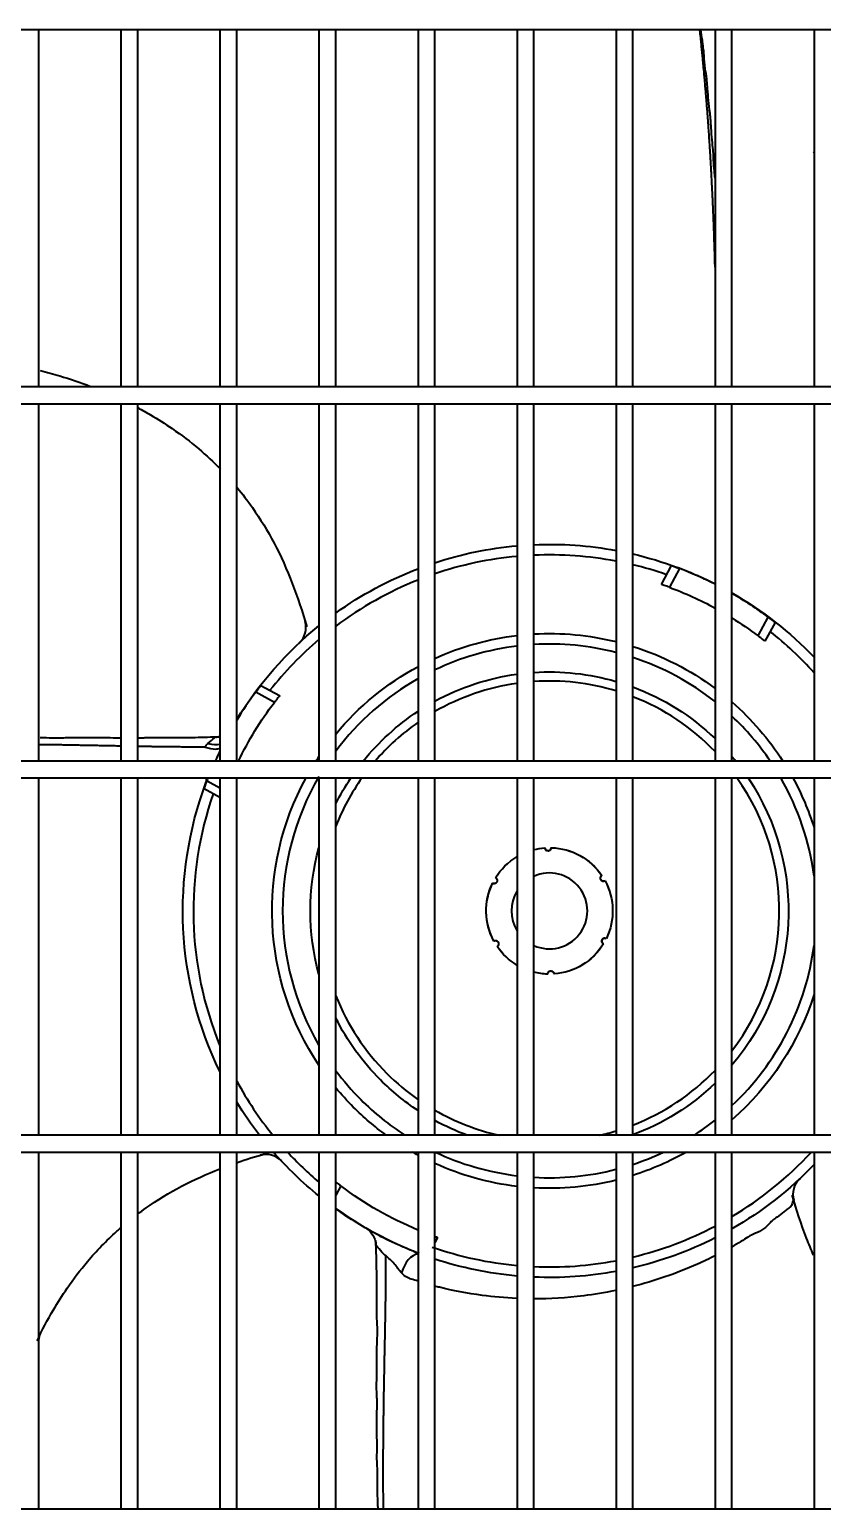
# Model space of a CAD drawing. Extents: x 58467 to 79089, y -33726 to -17391.
# Drawn here: x 72294.23 to 72313.05, y -19574.07 to -19538.96 of the extents above; entities that cross this region are included whole.
import ezdxf

# ---------------------------------------------------------------- set-up
doc = ezdxf.new("R2010")
doc.units = 0
doc.header["$LTSCALE"] = 100
doc.layers.add('+ENTE-ST-DOSEME USTU KONDDRENAJ', color=110, linetype='DOSEMEUSTUKONDENSDRENAJ_LINE', lineweight=40)
doc.linetypes.add('DOSEMEUSTUKONDENSDRENAJ_LINE', pattern='A,300,-40,["CD",Standard,S=15,R=0,X=-35,Y=-7.5],0', length=340)

# ---------------------------------------------------------------- blocks, each defined once
blk = doc.blocks.new('4. KAT SOL')
at = {"color": 3}
for p, q in [((54065.854, -32240.04, -3.539), (54184.216, -32240.04, -3.539)), ((54082.258, -32248.519, -3.539), (54082.258, -32240.04, -3.539)), ((54084.208, -32240.04, -3.539), (54084.208, -32248.519, -3.539)), ((54084.608, -32248.519, -3.539), (54084.608, -32240.04, -3.539)), ((54086.557, -32240.04, -3.539), (54086.557, -32248.519, -3.539)), ((54086.957, -32248.519, -3.539), (54086.957, -32240.04, -3.539)), ((54088.907, -32240.04, -3.539), (54088.907, -32248.519, -3.539)), ((54089.307, -32248.519, -3.539), (54089.307, -32240.04, -3.539)), ((54091.257, -32240.04, -3.539), (54091.257, -32248.519, -3.539)), ((54091.657, -32248.519, -3.539), (54091.657, -32240.04, -3.539)), ((54093.606, -32240.04, -3.539), (54093.606, -32248.519, -3.539)), ((54094.006, -32248.519, -3.539), (54094.006, -32240.04, -3.539)), ((54095.956, -32240.04, -3.539), (54095.956, -32248.519, -3.539)), ((54096.356, -32248.519, -3.539), (54096.356, -32240.04, -3.539)), ((54098.305, -32240.04, -3.539), (54098.305, -32248.519, -3.539)), ((54098.705, -32248.519, -3.539), (54098.705, -32240.04, -3.539)), ((54100.655, -32240.04, -3.539), (54100.655, -32248.519, -3.539)), ((54100.655, -32242.951, -3.539), (54100.643, -32242.972, -3.539)), ((54184.216, -32248.518, -3.539), (54065.854, -32248.518, -3.539)), ((54065.854, -32248.918, -3.539), (54184.216, -32248.918, -3.539)), ((54082.258, -32257.397, -3.539), (54082.258, -32248.919, -3.539)), ((54084.208, -32248.919, -3.539), (54084.208, -32257.397, -3.539)), ((54084.608, -32257.397, -3.539), (54084.608, -32248.919, -3.539)), ((54086.557, -32248.919, -3.539), (54086.557, -32257.397, -3.539)), ((54086.957, -32257.397, -3.539), (54086.957, -32248.919, -3.539)), ((54088.907, -32248.919, -3.539), (54088.907, -32257.397, -3.539)), ((54089.307, -32257.397, -3.539), (54089.307, -32248.919, -3.539)), ((54091.257, -32248.919, -3.539), (54091.257, -32257.397, -3.539)), ((54091.657, -32257.397, -3.539), (54091.657, -32248.919, -3.539)), ((54093.606, -32248.919, -3.539), (54093.606, -32257.397, -3.539)), ((54094.006, -32257.397, -3.539), (54094.006, -32248.919, -3.539)), ((54095.956, -32248.919, -3.539), (54095.956, -32257.397, -3.539)), ((54096.356, -32257.397, -3.539), (54096.356, -32248.919, -3.539)), ((54098.305, -32248.919, -3.539), (54098.305, -32257.397, -3.539)), ((54098.705, -32257.397, -3.539), (54098.705, -32248.919, -3.539)), ((54100.655, -32248.919, -3.539), (54100.655, -32257.397, -3.539)), ((54097.031, -32253.204, -3.539), (54097.275, -32252.759, -3.539)), ((54097.465, -32252.829, -3.539), (54097.222, -32253.272, -3.539)), ((54099.325, -32254.426, -3.539), (54099.569, -32253.983, -3.539)), ((54099.729, -32254.106, -3.539), (54099.485, -32254.551, -3.539)), ((54088.441, -32254.593, -3.539), (54088.461, -32254.575, -3.539)), ((54087.529, -32255.6, -3.539), (54087.974, -32255.844, -3.539)), ((54087.85, -32256.004, -3.539), (54087.407, -32255.76, -3.539)), ((54184.216, -32257.397, -3.539), (54065.854, -32257.397, -3.539)), ((54065.854, -32257.797, -3.539), (54184.216, -32257.797, -3.539)), ((54082.258, -32266.275, -3.539), (54082.258, -32257.797, -3.539)), ((54084.208, -32257.797, -3.539), (54084.208, -32266.275, -3.539)), ((54084.608, -32266.275, -3.539), (54084.608, -32257.797, -3.539)), ((54086.557, -32258.26, -3.539), (54086.183, -32258.054, -3.539)), ((54086.253, -32257.864, -3.539), (54086.557, -32258.031, -3.539)), ((54086.557, -32257.797, -3.539), (54086.557, -32266.275, -3.539)), ((54086.957, -32266.275, -3.539), (54086.957, -32257.797, -3.539)), ((54088.907, -32257.797, -3.539), (54088.907, -32266.275, -3.539)), ((54089.307, -32266.275, -3.539), (54089.307, -32257.797, -3.539)), ((54091.257, -32257.797, -3.539), (54091.257, -32266.275, -3.539)), ((54091.657, -32266.275, -3.539), (54091.657, -32257.797, -3.539)), ((54093.606, -32257.797, -3.539), (54093.606, -32266.275, -3.539)), ((54094.006, -32266.275, -3.539), (54094.006, -32257.797, -3.539)), ((54095.956, -32257.797, -3.539), (54095.956, -32266.275, -3.539)), ((54096.356, -32266.275, -3.539), (54096.356, -32257.797, -3.539)), ((54098.305, -32257.797, -3.539), (54098.305, -32266.275, -3.539)), ((54098.705, -32266.275, -3.539), (54098.705, -32257.797, -3.539)), ((54100.655, -32257.797, -3.539), (54100.655, -32266.275, -3.539)), ((54184.216, -32266.276, -3.539), (54065.854, -32266.276, -3.539)), ((54065.854, -32266.675, -3.539), (54184.216, -32266.675, -3.539)), ((54082.258, -32275.154, -3.539), (54082.258, -32266.675, -3.539)), ((54084.208, -32266.675, -3.539), (54084.208, -32275.154, -3.539)), ((54084.608, -32275.154, -3.539), (54084.608, -32266.675, -3.539)), ((54086.557, -32266.675, -3.539), (54086.557, -32275.154, -3.539)), ((54086.957, -32275.154, -3.539), (54086.957, -32266.675, -3.539)), ((54088.017, -32266.888, -3.539), (54087.999, -32266.868, -3.539)), ((54088.907, -32266.675, -3.539), (54088.907, -32275.154, -3.539)), ((54089.307, -32275.154, -3.539), (54089.307, -32266.675, -3.539)), ((54091.257, -32266.675, -3.539), (54091.257, -32275.154, -3.539)), ((54091.657, -32275.154, -3.539), (54091.657, -32266.675, -3.539)), ((54093.606, -32266.675, -3.539), (54093.606, -32275.154, -3.539)), ((54094.006, -32275.154, -3.539), (54094.006, -32266.675, -3.539)), ((54095.956, -32266.675, -3.539), (54095.956, -32275.154, -3.539)), ((54096.356, -32275.154, -3.539), (54096.356, -32266.675, -3.539)), ((54098.305, -32266.675, -3.539), (54098.305, -32275.154, -3.539)), ((54098.705, -32275.154, -3.539), (54098.705, -32266.675, -3.539)), ((54100.655, -32266.675, -3.539), (54100.655, -32275.154, -3.539)), ((54089.427, -32267.479, -3.539), (54089.307, -32267.699, -3.539)), ((54100.312, -32267.312, -3.539), (54100.292, -32267.33, -3.539)), ((54091.722, -32268.701, -3.539), (54091.657, -32268.821, -3.539)), ((54184.216, -32275.154, -3.539), (54065.854, -32275.154, -3.539))]:
    blk.add_line(p, q, dxfattribs=at)
at = {"color": 3, "extrusion": (0, 0, -1)}
for centre, radius, start, end in [((-54094.376, -32260.953, 3.539), 8.699, 71.7788, 84.9192), ((-54094.376, -32260.953, 3.539), 8.699, 87.5599, 100.4611), ((-54094.376, -32260.953, 3.539), 8.699, 103.1523, 110.4357), ((-54094.376, -32260.953, 3.539), 8.699, 54.354, 68.9829), ((-54094.376, -32260.953, 3.539), 8.191, 110.3267, 118.6663), ((-54094.376, -32260.953, 3.539), 8.699, 119.8462, 136.2041), ((-54094.376, -32260.953, 3.539), 8.699, 31.4717, 51.0407), ((-54094.376, -32260.953, 3.539), 8.191, 121.9061, 127.1733), ((-54094.376, -32260.953, 3.539), 6.582, 65.5875, 83.2781), ((-54094.376, -32260.953, 3.539), 6.582, 86.7712, 103.8825), ((-54094.376, -32260.953, 3.539), 6.582, 107.4994, 126.6469), ((-54094.376, -32260.953, 3.539), 6.582, 39.6281, 61.7062), ((-54094.376, -32260.953, 3.539), 5.671, 86.2537, 106.1662), ((-54094.376, -32260.953, 3.539), 5.671, 61.3406, 82.1925), ((-54094.376, -32260.953, 3.539), 5.671, 110.4244, 133.8468), ((-54094.376, -32260.953, 3.539), 8.191, 25.7297, 37.1733), ((-54094.376, -32260.953, 3.539), 6.582, 131.1187, 147.3019), ((-54094.376, -32260.953, 3.539), 5.671, 38.8237, 56.6212), ((-54094.376, -32260.953, 3.539), 6.582, 32.6925, 33.8006), ((-54094.376, -32260.953, 3.539), 5.671, 139.7531, 141.1706), ((-54094.376, -32260.953, 3.539), 8.699, 334.013, 20.4357), ((-54094.376, -32260.953, 3.539), 6.582, 326.1881, 28.6481), ((-54094.376, -32260.953, 3.539), 5.671, 26.6287, 33.8063), ((-54094.376, -32260.953, 3.539), 5.671, 146.1881, 220.2356), ((-54094.376, -32260.953, 3.539), 6.582, 151.3463, 162.5288), ((-54094.376, -32260.953, 3.539), 5.671, 344.6606, 15.3281), ((-54094.376, -32260.953, 3.539), 1.5, 75.7067, 85.8849), ((-54094.376, -32260.953, 3.539), 1.5, 75.707, 85.7851), ((-54094.344, -32259.453, 3.539), 0.075, 180.1825, 357.3175), ((-54094.376, -32260.953, 3.539), 1.5, 91.5149, 145.7851), ((-54094.376, -32260.953, 3.539), 1.5, 91.6151, 145.8849), ((-54094.376, -32260.953, 3.539), 1.5, 31.5149, 59.0994), ((-54094.376, -32260.953, 3.539), 1.5, 31.6151, 59.0993), ((-54093.062, -32260.231, 3.539), 0.075, 120.1825, 297.3175), ((-54095.659, -32260.175, 3.539), 0.075, 240.1825, 57.3175), ((-54094.376, -32260.953, 3.539), 1.5, 151.5149, 205.7863), ((-54094.376, -32260.953, 3.539), 1.5, 151.6151, 205.8849), ((-54094.376, -32260.953, 3.539), 1.5, 331.6151, 25.8849), ((-54094.376, -32260.953, 3.539), 1.5, 331.5149, 25.7851), ((-54093.094, -32261.731, 3.539), 0.075, 60.1825, 237.3175), ((-54095.691, -32261.674, 3.539), 0.075, 300.1825, 117.3175), ((-54094.376, -32260.953, 3.539), 1.5, 300.8995, 325.8849), ((-54094.376, -32260.953, 3.539), 1.5, 300.8996, 325.7851), ((-54094.376, -32260.953, 3.539), 1.5, 211.6151, 265.8849), ((-54094.376, -32260.953, 3.539), 1.5, 211.5137, 265.7851), ((-54094.376, -32260.953, 3.539), 1.5, 271.6151, 284.293), ((-54094.376, -32260.953, 3.539), 1.5, 271.5149, 284.2929), ((-54094.409, -32262.452, 3.539), 0.075, 0.1825, 177.3175), ((-54094.376, -32260.953, 3.539), 6.582, 197.46, 228.87), ((-54094.376, -32260.953, 3.539), 5.671, 315, 333.36), ((-54094.376, -32260.953, 3.539), 6.582, 315, 320.3606), ((-54094.376, -32260.953, 3.539), 5.671, 303.3675, 315), ((-54094.376, -32260.953, 3.539), 5.671, 226.1419, 249.8006), ((-54094.376, -32260.953, 3.539), 8.699, 322.2719, 328.5298), ((-54094.376, -32260.953, 3.539), 6.582, 306.0225, 315), ((-54094.376, -32260.953, 3.539), 5.671, 290.1825, 298.6481), ((-54094.376, -32260.953, 3.539), 8.699, 308.9608, 318.8617), ((-54094.376, -32260.953, 3.539), 6.582, 298.2825, 299.5987), ((-54094.376, -32260.953, 3.539), 6.582, 240.3844, 252.4894), ((-54094.376, -32260.953, 3.539), 6.582, 276.7106, 294.4012), ((-54094.376, -32260.953, 3.539), 8.699, 223.7974, 240.1554), ((-54094.376, -32260.953, 3.539), 8.191, 292.3896, 307.1733), ((-54094.376, -32260.953, 3.539), 6.582, 256.1063, 273.2175), ((-54094.376, -32260.953, 3.539), 8.699, 297.6697, 305.6475), ((-54094.376, -32260.953, 3.539), 8.699, 243.1491, 256.8469), ((-54094.376, -32260.953, 3.539), 8.699, 275.0787, 288.2204), ((-54094.376, -32260.953, 3.539), 8.699, 259.5381, 272.4392)]:
    blk.add_arc(centre, radius, start, end, dxfattribs=at)
at = {"color": 3}
for radius, start, end in [(8.449, 79.2259, 92.5124), (8.449, 95.2309, 108.779), (8.449, 70.7868, 76.4509), (8.691, 63.1224, 69.1851), (8.449, 111.6703, 126.8719), (8.691, 53.3149, 60.1257), (8.449, 130.3428, 141.7132), (6.332, 75.5606, 93.3525), (8.449, 41.9985, 51.7132), (6.332, 96.9862, 115.4419), (6.332, 51.6487, 71.7863), (6.332, 119.52, 143.19), (5.455, 98.1225, 119.9138), (5.455, 73.17, 93.8925), (8.691, 143.3149, 148.6118), (5.455, 43.9256, 68.7262), (6.332, 34.1663, 46.8731), (5.455, 124.8862, 139.32), (8.691, 154.1151, 155.8497), (6.332, 149.7431, 210.2569), (5.455, 144.6525, 158.3381), (5.455, 322.5206, 35.3531), (6.332, 7.4588, 29.8969), (8.449, 160.7868, 202.2588), (0.9, 245.7, 114.3), (0.9, 148.86, 211.14), (6.332, 313.1269, 352.5413), (5.455, 201.6619, 225), (6.332, 216.81, 225), (5.455, 291.2737, 316.0744), (8.449, 208.5801, 219.0506), (5.455, 225, 235.1138), (6.332, 225, 237.2006), (5.455, 240.0863, 257.3662), (5.455, 282.6281, 286.83), (6.332, 302.7938, 308.3513), (8.449, 222.6368, 229.6553), (6.332, 244.6538, 263.0137), (6.332, 288.2138, 295.3407), (8.449, 300.8221, 317.3623), (6.332, 266.6475, 284.4394), (8.691, 234.3167, 249.1851), (8.449, 283.5504, 297.7135), (8.449, 250.7868, 264.7704), (8.449, 267.4888, 280.7754)]:
    blk.add_arc((54094.376, -32260.953, -3.539), radius, start, end, dxfattribs=at)
at = {"color": 3, "extrusion": (5.89787e-06, 5.50525e-06, 1)}
blk.add_arc((54088.099, -32254.229, -3.399), 0.5, 313.0877, 16.4735, dxfattribs=at)
at = {"color": 3, "extrusion": (-5.25028e-06, 5.62471e-06, 1)}
blk.add_arc((54087.653, -32267.23, -4.003), 0.5, 43.0877, 106.4725, dxfattribs=at)
at = {"color": 3, "extrusion": (-6.04419e-06, -5.64183e-06, 1)}
blk.add_arc((54100.654, -32267.676, -3.683), 0.5, 133.0877, 196.4734, dxfattribs=at)
at = {"color": 3}
for centre, major_axis, ratio, start_param, end_param in [((54086.23, -32256.681, -3.539), (0.443, -0.232), 0.512974, -1.203049, -0.512348), ((54085.757, -32257.741, -3.539), (0.468, -0.175), 0.588101, 0, 0.392495), ((54091.165, -32269.572, -3.539), (0.175, 0.468), 0.588101, 0.279088, 1.726902)]:
    blk.add_ellipse(centre, major_axis=major_axis, ratio=ratio, start_param=start_param, end_param=end_param, dxfattribs=at)
for points, knots in [([(54098.306, -32245.68, -3.539), (54098.305, -32245.662, -3.539), (54098.304, -32245.61, -3.539), (54098.301, -32245.49, -3.539), (54098.297, -32245.339, -3.539), (54098.292, -32245.173, -3.539), (54098.287, -32245.026, -3.539), (54098.282, -32244.878, -3.539), (54098.277, -32244.715, -3.539), (54098.271, -32244.567, -3.539), (54098.265, -32244.403, -3.539), (54098.258, -32244.255, -3.539), (54098.251, -32244.089, -3.539), (54098.244, -32243.938, -3.539), (54098.237, -32243.788, -3.539), (54098.228, -32243.622, -3.539), (54098.221, -32243.476, -3.539), (54098.212, -32243.314, -3.539), (54098.203, -32243.169, -3.539), (54098.194, -32243.007, -3.539), (54098.184, -32242.847, -3.539), (54098.174, -32242.701, -3.539), (54098.163, -32242.539, -3.539), (54098.153, -32242.392, -3.539), (54098.141, -32242.228, -3.539), (54098.131, -32242.081, -3.539), (54098.12, -32241.937, -3.539), (54098.107, -32241.778, -3.539), (54098.094, -32241.62, -3.539), (54098.081, -32241.463, -3.539), (54098.067, -32241.305, -3.539), (54098.055, -32241.164, -3.539), (54098.041, -32241.007, -3.539), (54098.027, -32240.865, -3.539), (54098.012, -32240.707, -3.539), (54097.998, -32240.563, -3.539), (54097.984, -32240.421, -3.539), (54097.968, -32240.266, -3.539), (54097.954, -32240.139, -3.539), (54097.945, -32240.059, -3.539), (54097.943, -32240.04, -3.539)], [0, 0, 0, 0, 0.009218, 0.026414, 0.060805, 0.086598, 0.112391, 0.138185, 0.163978, 0.198369, 0.215565, 0.249956, 0.275749, 0.301542, 0.327336, 0.353129, 0.38752, 0.404715, 0.439106, 0.4649, 0.490693, 0.525084, 0.54228, 0.576671, 0.602464, 0.628257, 0.65405, 0.679844, 0.714235, 0.740028, 0.765821, 0.800212, 0.817408, 0.851799, 0.877592, 0.903386, 0.929179, 0.954972, 0.989363, 1, 1, 1, 1]), ([(54098.305, -32243.565, -3.539), (54098.3, -32243.508, -3.539), (54098.286, -32243.361, -3.539), (54098.274, -32243.191, -3.539), (54098.267, -32243.016, -3.539), (54098.259, -32242.854, -3.539), (54098.231, -32242.643, -3.539), (54098.216, -32242.411, -3.539), (54098.203, -32242.193, -3.539), (54098.18, -32241.963, -3.539), (54098.151, -32241.724, -3.539), (54098.132, -32241.511, -3.539), (54098.12, -32241.331, -3.539), (54098.104, -32241.16, -3.539), (54098.068, -32240.943, -3.539), (54098.049, -32240.687, -3.539), (54098.026, -32240.46, -3.539), (54097.999, -32240.253, -3.539), (54097.98, -32240.121, -3.539), (54097.969, -32240.038, -3.539)], [0, 0, 0, 0, 0.05251, 0.142079, 0.177348, 0.206327, 0.265132, 0.339751, 0.382815, 0.429016, 0.527009, 0.615313, 0.649401, 0.678603, 0.742262, 0.822382, 0.868126, 0.917465, 1, 1, 1, 1]), ([(54082.295, -32248.131, -3.539), (54082.449, -32248.17, -3.539), (54082.85, -32248.28, -3.539), (54083.246, -32248.413, -3.539), (54083.488, -32248.505, -3.539)], [0, 0, 0, 0, 0.381371, 1, 1, 1, 1]), ([(54084.614, -32249.016, -3.539), (54084.713, -32249.069, -3.539), (54084.989, -32249.224, -3.539), (54085.479, -32249.534, -3.539), (54086.037, -32249.959, -3.539), (54086.403, -32250.299, -3.539), (54086.567, -32250.466, -3.539)], [0, 0, 0, 0, 0.139399, 0.390327, 0.714739, 1, 1, 1, 1]), ([(54086.966, -32250.909, -3.539), (54087.092, -32251.06, -3.539), (54087.411, -32251.478, -3.539), (54087.868, -32252.229, -3.539), (54088.292, -32253.183, -3.539), (54088.518, -32253.86, -3.539), (54088.615, -32254.21, -3.539)], [0, 0, 0, 0, 0.160983, 0.427877, 0.710763, 1, 1, 1, 1]), ([(54097.275, -32252.759, -3.539), (54097.275, -32252.759, -3.539), (54097.279, -32252.76, -3.539), (54097.292, -32252.765, -3.539), (54097.303, -32252.769, -3.539), (54097.329, -32252.779, -3.539), (54097.345, -32252.784, -3.539), (54097.381, -32252.797, -3.539), (54097.401, -32252.805, -3.539), (54097.435, -32252.818, -3.539), (54097.45, -32252.823, -3.539), (54097.465, -32252.829, -3.539)], [0, 0, 0, 0, 0.211758, 0.211758, 0.423432, 0.423432, 0.636431, 0.636431, 0.852021, 0.852021, 1, 1, 1, 1]), ([(54098.262, -32253.172, -3.539), (54098.241, -32253.162, -3.539), (54098.221, -32253.153, -3.539), (54098.105, -32253.098, -3.539), (54098.007, -32253.055, -3.539), (54097.824, -32252.973, -3.539), (54097.737, -32252.935, -3.539), (54097.572, -32252.864, -3.539), (54097.492, -32252.831, -3.539), (54097.414, -32252.801, -3.539)], [0, 0, 0, 0, 0.07319, 0.07319, 0.416738, 0.416738, 0.719921, 0.719921, 1, 1, 1, 1]), ([(54097.222, -32253.272, -3.539), (54097.2, -32253.264, -3.539), (54097.178, -32253.256, -3.539), (54097.138, -32253.242, -3.539), (54097.118, -32253.235, -3.539), (54097.085, -32253.223, -3.539), (54097.07, -32253.218, -3.539), (54097.048, -32253.21, -3.539), (54097.039, -32253.207, -3.539), (54097.032, -32253.205, -3.539), (54097.031, -32253.204, -3.539), (54097.031, -32253.204, -3.539)], [0, 0, 0, 0, 0.21816, 0.21816, 0.436362, 0.436362, 0.653817, 0.653817, 0.868707, 0.868707, 1, 1, 1, 1]), ([(54099.569, -32253.983, -3.539), (54099.587, -32253.997, -3.539), (54099.605, -32254.011, -3.539), (54099.64, -32254.037, -3.539), (54099.656, -32254.049, -3.539), (54099.684, -32254.071, -3.539), (54099.696, -32254.08, -3.539), (54099.715, -32254.095, -3.539), (54099.722, -32254.1, -3.539), (54099.728, -32254.105, -3.539), (54099.729, -32254.106, -3.539), (54099.729, -32254.106, -3.539)], [0, 0, 0, 0, 0.217793, 0.217793, 0.435623, 0.435623, 0.652794, 0.652794, 0.867695, 0.867695, 1, 1, 1, 1]), ([(54099.485, -32254.551, -3.539), (54099.485, -32254.551, -3.539), (54099.482, -32254.548, -3.539), (54099.471, -32254.539, -3.539), (54099.462, -32254.532, -3.539), (54099.44, -32254.515, -3.539), (54099.427, -32254.505, -3.539), (54099.397, -32254.481, -3.539), (54099.38, -32254.468, -3.539), (54099.351, -32254.445, -3.539), (54099.338, -32254.436, -3.539), (54099.325, -32254.426, -3.539)], [0, 0, 0, 0, 0.211356, 0.211356, 0.422617, 0.422617, 0.635365, 0.635365, 0.851032, 0.851032, 1, 1, 1, 1]), ([(54087.407, -32255.76, -3.539), (54087.42, -32255.742, -3.539), (54087.434, -32255.724, -3.539), (54087.46, -32255.689, -3.539), (54087.473, -32255.673, -3.539), (54087.494, -32255.645, -3.539), (54087.504, -32255.633, -3.539), (54087.518, -32255.614, -3.539), (54087.524, -32255.607, -3.539), (54087.529, -32255.601, -3.539), (54087.53, -32255.6, -3.539), (54087.529, -32255.6, -3.539)], [0, 0, 0, 0, 0.217793, 0.217793, 0.435623, 0.435623, 0.652794, 0.652794, 0.867695, 0.867695, 1, 1, 1, 1]), ([(54087.974, -32255.844, -3.539), (54087.974, -32255.844, -3.539), (54087.972, -32255.847, -3.539), (54087.963, -32255.858, -3.539), (54087.956, -32255.867, -3.539), (54087.939, -32255.889, -3.539), (54087.928, -32255.902, -3.539), (54087.905, -32255.932, -3.539), (54087.892, -32255.949, -3.539), (54087.869, -32255.979, -3.539), (54087.86, -32255.991, -3.539), (54087.85, -32256.004, -3.539)], [0, 0, 0, 0, 0.211356, 0.211356, 0.422617, 0.422617, 0.635365, 0.635365, 0.851032, 0.851032, 1, 1, 1, 1]), ([(54084.211, -32257.042, -3.539), (54084.166, -32257.041, -3.539), (54084.074, -32257.039, -3.539), (54083.948, -32257.037, -3.539), (54083.822, -32257.035, -3.539), (54083.696, -32257.032, -3.539), (54083.572, -32257.03, -3.539), (54083.447, -32257.027, -3.539), (54083.322, -32257.025, -3.539), (54083.197, -32257.023, -3.539), (54083.072, -32257.02, -3.539), (54082.946, -32257.018, -3.539), (54082.82, -32257.016, -3.539), (54082.677, -32257.014, -3.539), (54082.547, -32257.012, -3.539), (54082.399, -32257.01, -3.539), (54082.313, -32257.009, -3.539), (54082.26, -32257.009, -3.539), (54082.257, -32257.009, -3.539)], [0, 0, 0, 0, 0.071605, 0.144526, 0.19314, 0.266061, 0.338983, 0.387597, 0.460518, 0.533439, 0.582053, 0.654974, 0.727896, 0.77651, 0.873738, 0.922352, 0.995273, 1, 1, 1, 1]), ([(54084.209, -32256.858, -3.539), (54084.196, -32256.858, -3.539), (54084.088, -32256.852, -3.539), (54083.78, -32256.84, -3.539), (54083.471, -32256.851, -3.539), (54083.224, -32256.846, -3.539), (54083.099, -32256.843, -3.539), (54082.917, -32256.844, -3.539), (54082.721, -32256.862, -3.539), (54082.47, -32256.85, -3.539), (54082.341, -32256.846, -3.539), (54082.291, -32256.846, -3.539)], [0, 0, 0, 0, 0.020061, 0.161151, 0.438961, 0.54767, 0.590018, 0.628584, 0.811988, 0.925322, 1, 1, 1, 1]), ([(54086.189, -32257.064, -3.539), (54086.173, -32257.064, -3.539), (54086.131, -32257.064, -3.539), (54086.047, -32257.064, -3.539), (54085.955, -32257.065, -3.539), (54085.861, -32257.064, -3.539), (54085.777, -32257.065, -3.539), (54085.696, -32257.064, -3.539), (54085.6, -32257.063, -3.539), (54085.5, -32257.063, -3.539), (54085.388, -32257.061, -3.539), (54085.29, -32257.06, -3.539), (54085.183, -32257.059, -3.539), (54085.083, -32257.058, -3.539), (54084.982, -32257.056, -3.539), (54084.867, -32257.054, -3.539), (54084.765, -32257.053, -3.539), (54084.672, -32257.051, -3.539), (54084.623, -32257.05, -3.539), (54084.603, -32257.049, -3.539)], [0, 0, 0, 0, 0.033268, 0.086429, 0.166172, 0.219334, 0.272495, 0.325657, 0.378819, 0.458561, 0.511723, 0.591466, 0.644627, 0.697789, 0.777532, 0.830693, 0.910436, 0.963598, 1, 1, 1, 1]), ([(54086.555, -32256.826, -3.539), (54086.36, -32256.833, -3.539), (54085.963, -32256.844, -3.539), (54085.541, -32256.847, -3.539), (54085.256, -32256.849, -3.539), (54085.133, -32256.847, -3.539), (54085.002, -32256.849, -3.539), (54084.893, -32256.847, -3.539), (54084.792, -32256.848, -3.539), (54084.699, -32256.852, -3.539), (54084.638, -32256.855, -3.539), (54084.604, -32256.858, -3.539)], [0, 0, 0, 0, 0.295836, 0.599217, 0.63578, 0.724251, 0.792145, 0.857546, 0.898871, 0.942551, 1, 1, 1, 1]), ([(54086.189, -32257.064, -3.539), (54086.189, -32257.064, -3.539), (54086.189, -32257.064, -3.539), (54086.217, -32257.033, -3.539), (54086.248, -32257.004, -3.539), (54086.278, -32256.976, -3.539)], [0, 0, 0, 0, 0.000046, 0.000046, 1, 1, 1, 1]), ([(54086.202, -32257.066, -3.539), (54086.293, -32257.095, -3.539), (54086.378, -32257.111, -3.539), (54086.493, -32257.111, -3.539), (54086.532, -32257.104, -3.539), (54086.56, -32257.092, -3.539)], [0, 0, 0, 0, 0.604116, 0.604116, 1, 1, 1, 1]), ([(54086.278, -32256.976, -3.539), (54086.33, -32256.93, -3.539), (54086.38, -32256.886, -3.539), (54086.436, -32256.842, -3.539), (54086.446, -32256.833, -3.539), (54086.443, -32256.831, -3.539)], [0, 0, 0, 0, 0.677972, 0.677972, 1, 1, 1, 1]), ([(54086.558, -32256.816, -3.539), (54086.518, -32256.829, -3.539), (54086.476, -32256.838, -3.539), (54086.434, -32256.832, -3.539), (54086.432, -32256.832, -3.539)], [0, 0, 0, 0, 0.962907, 1, 1, 1, 1]), ([(54086.183, -32258.054, -3.539), (54086.183, -32258.054, -3.539), (54086.184, -32258.051, -3.539), (54086.189, -32258.037, -3.539), (54086.193, -32258.026, -3.539), (54086.202, -32258, -3.539), (54086.208, -32257.984, -3.539), (54086.221, -32257.949, -3.539), (54086.228, -32257.928, -3.539), (54086.242, -32257.894, -3.539), (54086.247, -32257.879, -3.539), (54086.253, -32257.864, -3.539)], [0, 0, 0, 0, 0.211758, 0.211758, 0.423432, 0.423432, 0.636431, 0.636431, 0.852021, 0.852021, 1, 1, 1, 1]), ([(54094.266, -32259.455, -3.539), (54094.267, -32259.474, -3.539), (54094.284, -32259.514, -3.539), (54094.333, -32259.532, -3.539), (54094.372, -32259.524, -3.539), (54094.396, -32259.507, -3.539), (54094.412, -32259.481, -3.539), (54094.416, -32259.461, -3.539), (54094.416, -32259.452, -3.539)], [0, 0, 0, 0, 0.25, 0.5, 0.625, 0.75, 0.875, 1, 1, 1, 1]), ([(54095.618, -32260.108, -3.539), (54095.602, -32260.118, -3.539), (54095.576, -32260.154, -3.539), (54095.585, -32260.205, -3.539), (54095.612, -32260.234, -3.539), (54095.638, -32260.247, -3.539), (54095.669, -32260.248, -3.539), (54095.688, -32260.241, -3.539), (54095.696, -32260.236, -3.539)], [0, 0, 0, 0, 0.25, 0.5, 0.625, 0.75, 0.875, 1, 1, 1, 1]), ([(54095.728, -32261.606, -3.539), (54095.712, -32261.597, -3.539), (54095.668, -32261.592, -3.539), (54095.628, -32261.625, -3.539), (54095.616, -32261.663, -3.539), (54095.619, -32261.693, -3.539), (54095.633, -32261.72, -3.539), (54095.648, -32261.733, -3.539), (54095.657, -32261.738, -3.539)], [0, 0, 0, 0, 0.25, 0.5, 0.625, 0.75, 0.875, 1, 1, 1, 1]), ([(54084.601, -32268.151, -3.539), (54084.667, -32268.1, -3.539), (54085, -32267.858, -3.539), (54085.637, -32267.47, -3.539), (54086.245, -32267.197, -3.539), (54086.556, -32267.075, -3.539)], [0, 0, 0, 0, 0.112654, 0.555033, 1, 1, 1, 1]), ([(54089.306, -32267.385, -3.539), (54089.316, -32267.393, -3.539), (54089.328, -32267.402, -3.539), (54089.356, -32267.424, -3.539), (54089.373, -32267.437, -3.539), (54089.402, -32267.46, -3.539), (54089.415, -32267.47, -3.539), (54089.427, -32267.479, -3.539)], [0, 0, 0, 0, 0.33514, 0.33514, 0.728378, 0.728378, 1, 1, 1, 1]), ([(54100.168, -32267.812, -3.539), (54100.165, -32267.812, -3.539), (54100.162, -32267.816, -3.539), (54100.154, -32267.836, -3.539), (54100.15, -32267.852, -3.539), (54100.135, -32267.902, -3.539), (54100.123, -32267.937, -3.539), (54100.08, -32267.997, -3.539), (54100.047, -32268.011, -3.539), (54099.991, -32268.049, -3.539), (54099.965, -32268.07, -3.539), (54099.888, -32268.139, -3.539), (54099.833, -32268.18, -3.539), (54099.751, -32268.237, -3.539), (54099.722, -32268.253, -3.539), (54099.669, -32268.293, -3.539), (54099.646, -32268.319, -3.539), (54099.575, -32268.405, -3.539), (54099.52, -32268.458, -3.539), (54099.397, -32268.544, -3.539), (54099.329, -32268.575, -3.539), (54099.198, -32268.628, -3.539), (54099.141, -32268.658, -3.539), (54099.031, -32268.727, -3.539), (54098.977, -32268.766, -3.539), (54098.849, -32268.844, -3.539), (54098.779, -32268.884, -3.539), (54098.708, -32268.923, -3.539)], [0, 0, 0, 0, 0.020274, 0.020274, 0.047518, 0.047518, 0.102008, 0.102008, 0.156498, 0.156498, 0.210988, 0.210988, 0.319967, 0.319967, 0.374457, 0.374457, 0.428947, 0.428947, 0.537926, 0.537926, 0.646906, 0.646906, 0.755886, 0.755886, 0.864865, 0.864865, 1, 1, 1, 1]), ([(54100.642, -32269.119, -3.539), (54100.585, -32268.988, -3.539), (54100.394, -32268.523, -3.539), (54100.234, -32268.045, -3.539), (54100.138, -32267.695, -3.539)], [0, 0, 0, 0, 0.284303, 1, 1, 1, 1]), ([(54082.22, -32271.152, -3.539), (54082.337, -32270.903, -3.539), (54082.56, -32270.478, -3.539), (54082.958, -32269.85, -3.539), (54083.444, -32269.212, -3.539), (54083.89, -32268.75, -3.539), (54084.172, -32268.5, -3.539), (54084.203, -32268.473, -3.539)], [0, 0, 0, 0, 0.248237, 0.430741, 0.666692, 0.9639, 1, 1, 1, 1]), ([(54090.007, -32268.474, -3.539), (54090.007, -32268.474, -3.539), (54090.007, -32268.474, -3.539), (54090.007, -32268.474, -3.539), (54090.01, -32268.476, -3.539), (54090.013, -32268.478, -3.539), (54090.053, -32268.502, -3.539), (54090.126, -32268.561, -3.539), (54090.205, -32268.675, -3.539), (54090.249, -32268.791, -3.539), (54090.25, -32268.864, -3.539), (54090.247, -32268.891, -3.539)], [0, 0, 0, 0, 0.033603, 0.066016, 0.071783, 0.077551, 0.090545, 0.331487, 0.591566, 0.854337, 1, 1, 1, 1]), ([(54090.25, -32268.774, -3.539), (54090.257, -32268.969, -3.539), (54090.268, -32269.366, -3.539), (54090.271, -32269.788, -3.539), (54090.273, -32270.073, -3.539), (54090.271, -32270.196, -3.539), (54090.273, -32270.327, -3.539), (54090.27, -32270.436, -3.539), (54090.271, -32270.537, -3.539), (54090.278, -32270.699, -3.539), (54090.295, -32270.883, -3.539), (54090.279, -32271.164, -3.539), (54090.263, -32271.549, -3.539), (54090.275, -32271.858, -3.539), (54090.269, -32272.105, -3.539), (54090.266, -32272.23, -3.539), (54090.268, -32272.413, -3.539), (54090.286, -32272.609, -3.539), (54090.272, -32272.89, -3.539), (54090.265, -32273.218, -3.539), (54090.28, -32273.536, -3.539), (54090.277, -32273.777, -3.539), (54090.275, -32273.939, -3.539), (54090.276, -32274.022, -3.539), (54090.285, -32274.175, -3.539), (54090.293, -32274.353, -3.539), (54090.289, -32274.57, -3.539), (54090.287, -32274.823, -3.539), (54090.297, -32275.015, -3.539), (54090.303, -32275.139, -3.539), (54090.304, -32275.155, -3.539)], [0, 0, 0, 0, 0.086927, 0.17607, 0.186813, 0.212809, 0.232759, 0.251976, 0.264118, 0.276953, 0.324589, 0.364075, 0.406459, 0.489914, 0.52257, 0.535292, 0.546877, 0.601972, 0.636018, 0.672402, 0.744707, 0.800023, 0.809861, 0.818716, 0.836443, 0.879261, 0.904512, 0.931969, 0.990672, 1, 1, 1, 1]), ([(54090.4, -32269.051, -3.539), (54090.354, -32268.999, -3.539), (54090.31, -32268.949, -3.539), (54090.266, -32268.893, -3.539), (54090.256, -32268.883, -3.539), (54090.254, -32268.886, -3.539)], [0, 0, 0, 0, 0.677972, 0.677972, 1, 1, 1, 1]), ([(54090.491, -32268.733, -3.539), (54090.511, -32268.743, -3.539), (54090.532, -32268.753, -3.539), (54090.648, -32268.807, -3.539), (54090.746, -32268.85, -3.539), (54090.929, -32268.932, -3.539), (54091.015, -32268.97, -3.539), (54091.153, -32269.029, -3.539), (54091.205, -32269.051, -3.539), (54091.257, -32269.072, -3.539)], [0, 0, 0, 0, 0.08108, 0.08108, 0.461663, 0.461663, 0.79753, 0.79753, 1, 1, 1, 1]), ([(54091.657, -32268.679, -3.539), (54091.672, -32268.684, -3.539), (54091.684, -32268.688, -3.539), (54091.705, -32268.695, -3.539), (54091.713, -32268.698, -3.539), (54091.721, -32268.701, -3.539), (54091.722, -32268.701, -3.539), (54091.722, -32268.701, -3.539)], [0, 0, 0, 0, 0.355105, 0.355105, 0.755417, 0.755417, 1, 1, 1, 1]), ([(54090.488, -32269.14, -3.539), (54090.488, -32269.14, -3.539), (54090.488, -32269.14, -3.539), (54090.456, -32269.112, -3.539), (54090.427, -32269.081, -3.539), (54090.4, -32269.051, -3.539)], [0, 0, 0, 0, 0.000046, 0.000046, 1, 1, 1, 1]), ([(54090.488, -32269.14, -3.539), (54090.488, -32269.156, -3.539), (54090.488, -32269.198, -3.539), (54090.488, -32269.282, -3.539), (54090.489, -32269.374, -3.539), (54090.488, -32269.468, -3.539), (54090.488, -32269.552, -3.539), (54090.488, -32269.633, -3.539), (54090.487, -32269.729, -3.539), (54090.487, -32269.829, -3.539), (54090.485, -32269.941, -3.539), (54090.484, -32270.039, -3.539), (54090.483, -32270.146, -3.539), (54090.481, -32270.246, -3.539), (54090.48, -32270.347, -3.539), (54090.478, -32270.462, -3.539), (54090.477, -32270.564, -3.539), (54090.474, -32270.681, -3.539), (54090.472, -32270.798, -3.539), (54090.47, -32270.918, -3.539), (54090.468, -32271.023, -3.539), (54090.466, -32271.131, -3.539), (54090.463, -32271.254, -3.539), (54090.461, -32271.381, -3.539), (54090.458, -32271.507, -3.539), (54090.456, -32271.633, -3.539), (54090.453, -32271.757, -3.539), (54090.451, -32271.882, -3.539), (54090.449, -32272.007, -3.539), (54090.446, -32272.132, -3.539), (54090.444, -32272.257, -3.539), (54090.442, -32272.383, -3.539), (54090.44, -32272.509, -3.539), (54090.438, -32272.652, -3.539), (54090.436, -32272.782, -3.539), (54090.434, -32272.93, -3.539), (54090.432, -32273.063, -3.539), (54090.431, -32273.195, -3.539), (54090.43, -32273.342, -3.539), (54090.429, -32273.473, -3.539), (54090.427, -32273.618, -3.539), (54090.426, -32273.748, -3.539), (54090.426, -32273.894, -3.539), (54090.425, -32274.04, -3.539), (54090.425, -32274.187, -3.539), (54090.425, -32274.335, -3.539), (54090.425, -32274.468, -3.539), (54090.426, -32274.619, -3.539), (54090.426, -32274.755, -3.539), (54090.427, -32274.923, -3.539), (54090.428, -32275.045, -3.539), (54090.429, -32275.133, -3.539), (54090.429, -32275.155, -3.539)], [0, 0, 0, 0, 0.009657, 0.02509, 0.048239, 0.063672, 0.079104, 0.094537, 0.109969, 0.133118, 0.148551, 0.1717, 0.187132, 0.202565, 0.225714, 0.241146, 0.264295, 0.279728, 0.302877, 0.326025, 0.341458, 0.356891, 0.380039, 0.403188, 0.418621, 0.44177, 0.464919, 0.480351, 0.5035, 0.526649, 0.542082, 0.56523, 0.588379, 0.603812, 0.634677, 0.65011, 0.673259, 0.696407, 0.71184, 0.742705, 0.758138, 0.781287, 0.804435, 0.827584, 0.850733, 0.873882, 0.897031, 0.912464, 0.943329, 0.958761, 0.989626, 1, 1, 1, 1]), ([(54090.865, -32269.544, -3.539), (54090.807, -32269.482, -3.539), (54090.757, -32269.398, -3.539), (54090.631, -32269.253, -3.539), (54090.556, -32269.192, -3.539), (54090.49, -32269.127, -3.539)], [0, 0, 0, 0, 0.5, 0.5, 1, 1, 1, 1]), ([(54098.306, -32269.138, -3.539), (54098.168, -32269.208, -3.539), (54098.029, -32269.273, -3.539), (54097.375, -32269.564, -3.539), (54096.858, -32269.739, -3.539), (54096.35, -32269.868, -3.539)], [0, 0, 0, 0, 0.21097, 0.21097, 1, 1, 1, 1]), ([(54091.256, -32269.74, -3.539), (54091.201, -32269.722, -3.539), (54091.147, -32269.704, -3.539), (54091.062, -32269.679, -3.539), (54091.03, -32269.666, -3.539), (54090.955, -32269.622, -3.539), (54090.91, -32269.592, -3.539), (54090.865, -32269.544, -3.539)], [0, 0, 0, 0, 0.427919, 0.427919, 0.71396, 0.71396, 1, 1, 1, 1]), ([(54093.591, -32270.148, -3.539), (54093.314, -32270.135, -3.539), (54093.045, -32270.111, -3.539), (54092.425, -32270.03, -3.539), (54092.085, -32269.965, -3.539), (54091.729, -32269.876, -3.539), (54091.69, -32269.866, -3.539), (54091.652, -32269.856, -3.539)], [0, 0, 0, 0, 0.387206, 0.387206, 0.93276, 0.93276, 1, 1, 1, 1]), ([(54095.949, -32269.96, -3.539), (54095.692, -32270.014, -3.539), (54095.438, -32270.056, -3.539), (54094.779, -32270.138, -3.539), (54094.381, -32270.16, -3.539), (54093.999, -32270.158, -3.539)], [0, 0, 0, 0, 0.378219, 0.378219, 1, 1, 1, 1])]:
    blk.add_open_spline(points, degree=3, knots=knots, dxfattribs=at)
for points, degree in [([(54098.306, -32253.193, -3.539), (54098.291, -32253.186, -3.539), (54098.277, -32253.179, -3.539), (54098.262, -32253.172, -3.539)], 3), ([(54088.441, -32254.593, -3.539), (54088.436, -32254.598, -3.539), (54088.465, -32254.572, -3.539)], 2), ([(54086.202, -32257.066, -3.539), (54086.198, -32257.065, -3.539), (54086.193, -32257.064, -3.539), (54086.189, -32257.064, -3.539)], 3), ([(54086.557, -32257.149, -3.539), (54086.519, -32257.231, -3.539), (54086.482, -32257.314, -3.539), (54086.445, -32257.397, -3.539)], 3), ([(54086.272, -32257.797, -3.539), (54086.256, -32257.837, -3.539), (54086.24, -32257.876, -3.539), (54086.225, -32257.915, -3.539)], 3), ([(54093.098, -32260.169, -3.539), (54093.124, -32260.184, -3.539), (54093.141, -32260.243, -3.539), (54093.111, -32260.296, -3.539), (54093.053, -32260.314, -3.539), (54093.026, -32260.3, -3.539)], 2), ([(54093.058, -32261.668, -3.539), (54093.085, -32261.653, -3.539), (54093.144, -32261.668, -3.539), (54093.175, -32261.72, -3.539), (54093.162, -32261.779, -3.539), (54093.136, -32261.796, -3.539)], 2), ([(54094.337, -32262.452, -3.539), (54094.337, -32262.422, -3.539), (54094.379, -32262.378, -3.539), (54094.44, -32262.376, -3.539), (54094.485, -32262.418, -3.539), (54094.487, -32262.448, -3.539)], 2), ([(54086.952, -32266.928, -3.539), (54087.176, -32266.849, -3.539), (54087.403, -32266.778, -3.539), (54087.634, -32266.714, -3.539)], 3), ([(54088.017, -32266.888, -3.539), (54088.022, -32266.893, -3.539), (54087.995, -32266.864, -3.539)], 2), ([(54100.312, -32267.312, -3.539), (54100.317, -32267.307, -3.539), (54100.288, -32267.334, -3.539)], 2), ([(54090.337, -32268.657, -3.539), (54090.387, -32268.683, -3.539), (54090.439, -32268.708, -3.539), (54090.491, -32268.733, -3.539)], 3), ([(54090.49, -32269.127, -3.539), (54090.489, -32269.131, -3.539), (54090.488, -32269.136, -3.539), (54090.488, -32269.14, -3.539)], 3), ([(54082.253, -32271.163, -3.539), (54082.263, -32271.117, -3.539), (54082.272, -32271.072, -3.539), (54082.278, -32271.026, -3.539)], 3)]:
    blk.add_open_spline(points, degree=degree, dxfattribs=at)

msp = doc.modelspace()

# ---------------------------------------------------------------- block references
at = {"layer": '+ENTE-ST-DOSEME USTU KONDDRENAJ', "color": 3, "linetype": 'Continuous'}
msp.add_blockref('4. KAT SOL', (18212.194, 12701.082), dxfattribs=at)

doc.saveas('drawing.dxf')
